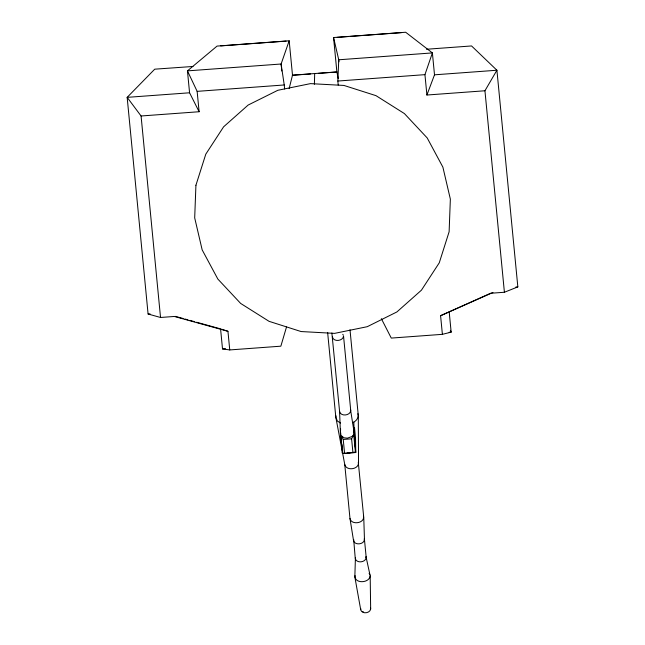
<?xml version="1.0" encoding="UTF-8"?>
<svg xmlns="http://www.w3.org/2000/svg" width="645" height="645" viewBox="0 0 645 645"><rect width="100%" height="100%" fill="white"/><g stroke="black" fill="none" stroke-linecap="round" stroke-linejoin="round"><path stroke-width="0.97" d="M314.389 84.277L314.687 73.546M338.23 85.043L337.843 81.036L338.746 59.783L333.562 37.539L405.673 32.25L432.392 52.914L434.504 74.82L426.909 95.025L484.943 90.768L496.916 70.241L471.551 45.948L426.474 49.254M336.053 415.936L335.819 417.283L344.761 464.505C346.115 470.906 357.741 469.729 358.539 463.497L358.298 415.63L350.001 329.764M354.516 427.571L355.54 438.189L355.766 452.524L342.463 453.5L340.439 433.956L340.592 428.852M350.541 409.744L354.21 432.948L355.766 452.524M353.686 539.486L355.258 558.465C356.33 563.561 365.578 562.625 366.215 557.667L364.473 539.663L363.756 517.492L358.281 462.296M355.427 557.482L354.839 576.969L360.708 609.71C361.684 614.338 370.093 613.492 370.665 608.977L370.174 575.84L366.013 556.708L366.215 557.667M355.081 575.59C353.96 583.975 369.512 583.386 370.174 575.84M360.708 609.71L360.861 608.816M289.137 88.615L292.499 75.175L289.178 40.796L217.067 46.085L187.453 70.877L189.574 92.783L199.112 111.73L141.078 115.987L127.162 97.355L154.736 69.176L192.992 66.467M286.509 326.999L280.857 346.18L229.749 349.929L222.509 348.913L220.574 328.877L196.556 322.226M426.909 95.025L424.942 74.651L432.392 52.914L338.746 59.783L338.939 61.783M289.178 40.796L281.107 64.008L281.389 67.007M352.944 452.782L351.598 438.826L354 434.182L352.251 436.423L347.397 438.157L343.946 437.786L340.689 435.157L342.753 453.169L344.583 453.395L355.419 452.242L353.678 434.206M352.783 422.701C356.129 421.193 359.37 417.541 357.886 413.671M381.348 318.67L391.273 338.085L442.389 334.336L440.591 315.703L490.595 293.265L504.406 292.258L517.838 286.896L496.916 70.241L434.504 74.82M440.591 315.703L492.965 292.483M442.389 334.336L451.153 332.143L449.218 312.107M220.735 45.908L286.049 41.119M337.23 37.362L348.284 36.555M350.291 36.402L401.537 32.645M292.499 75.175L336.883 71.918L338.238 78.634M292.266 75.28L310.592 73.941M318.356 73.369L336.69 72.022M284.243 84.971L281.107 64.008L187.453 70.877L197.144 91.356L284.243 84.971L284.63 88.978M337.843 81.036L424.942 74.651M189.574 92.783L127.162 97.355L148.084 314.01L160.532 317.477L174.344 316.461L227.951 331.296L229.749 349.929M148.084 314.01L150.067 313.865M515.863 287.041L517.838 286.896M222.509 348.913L225.508 348.695M449.154 332.288L451.153 332.143L450.347 330.329M341.721 436.504L343.237 439.438L351.598 438.826M347.623 452.814L355.419 452.242M175.424 316.381L183.107 318.509M185.026 319.041L187.913 319.839M189.832 320.363L194.637 321.694M221.493 329.176L227.951 331.296M340.504 423.056L337.383 421.016L335.819 417.283L327.628 332.409M362.716 611.621L363.603 612.016M342.769 334.32L343.342 335.198M369.101 573.3L369.891 574.501M353.807 422.08L354.21 432.948M332.393 336.988C333.489 342.181 342.906 341.221 343.551 336.174L350.751 410.72C350.106 415.767 340.689 416.718 339.592 411.534L331.869 333.014M363.498 516.29C364.925 523.385 351.243 525.401 349.977 518.499L344.761 464.505M364.272 538.712C365.409 544.356 354.524 545.96 353.516 540.47L349.977 518.499M342.213 452.298L342.463 453.5M370.488 608.114L370.665 608.977M484.943 90.768L504.406 292.258M333.562 37.539L336.883 71.918M353.96 431.747L355.548 448.154M343.237 439.438L344.583 453.395M340.657 432.722L340.842 434.649M341.213 438.511L341.495 441.406M341.769 444.3L342.148 448.162M281.583 68.999L281.776 70.998M197.144 91.356L199.112 111.73M141.078 115.987L160.532 317.477M339.592 411.534L340.439 433.956M195.927 185.236L194.693 217.873L202.167 249.873L217.849 279.059L240.658 303.432L269.054 321.331L301.086 331.546L334.586 333.376L367.255 326.692L396.885 311.954L421.443 290.169L439.261 262.821L449.122 231.765L450.355 199.12L442.881 167.12L427.2 137.941L404.391 113.568L375.995 95.662L343.962 85.446L310.463 83.624L277.793 90.3L248.164 105.038L223.605 126.823L205.787 154.179L195.927 185.236"/></g></svg>
